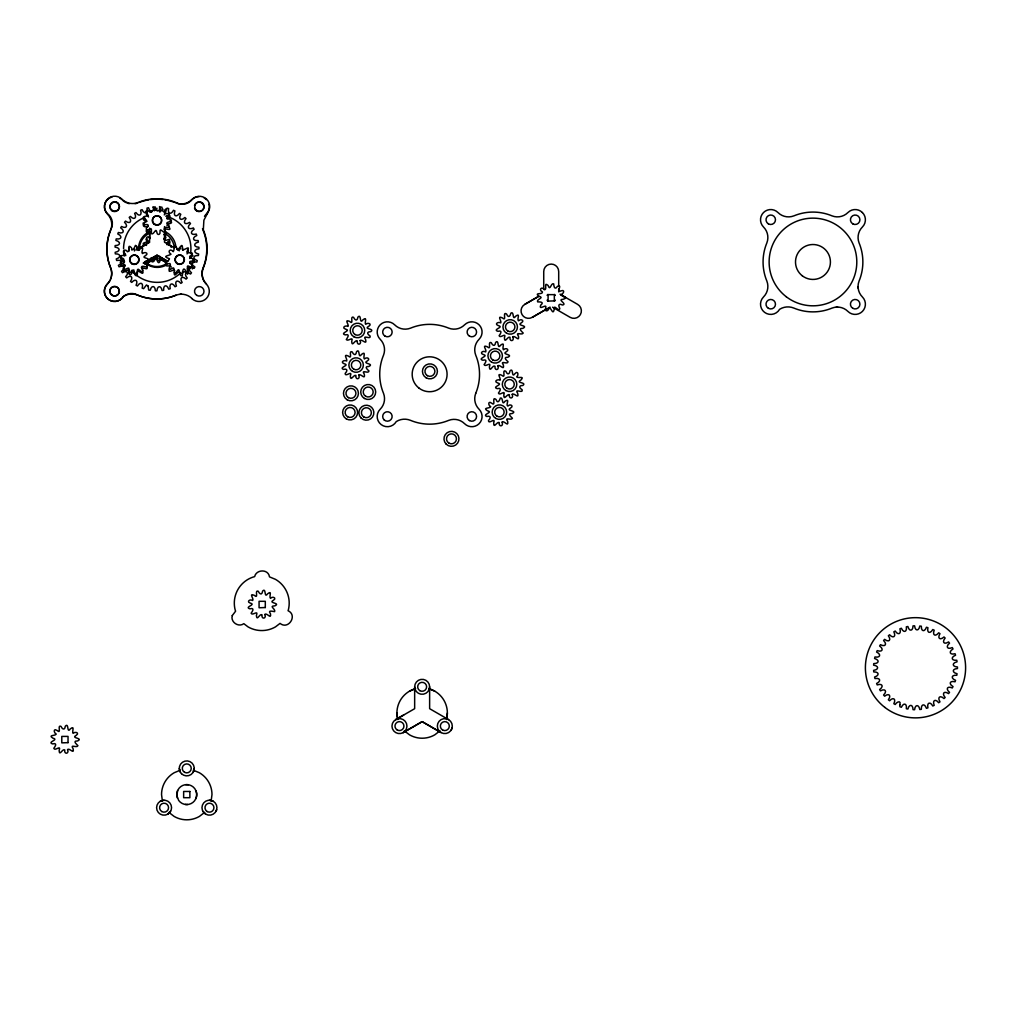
<?xml version="1.0" encoding="UTF-8"?>
<svg xmlns="http://www.w3.org/2000/svg" width="1016" height="1016" viewBox="0 0 1016 1016"><rect width="100%" height="100%" fill="white"/><g stroke="black" fill="none" stroke-linecap="round" stroke-linejoin="round"><path stroke-width="1.5" d="M151.219 257.594C151.968 265.417 157.15 249.644 157.074 260.49C159.271 266.294 161.087 259.055 159.918 256.388M164.274 230.073C164.782 226.987 172.441 232.232 169.113 227.038M165.697 208.979C160.236 218.008 173.355 209.817 168.059 216.459C163.474 219.456 172.098 218.021 171.399 221.069C169.697 222.047 164.211 222.326 168.123 224.498C173.19 231.013 160.452 223.063 165.697 231.953C163.627 234.175 159.626 226.466 160.007 231.889C160.617 234.95 157.112 235.572 156.87 232.385C155.867 226.746 153.949 235.344 151.359 233.693C151.067 231.584 152.629 226.428 149.111 229.578C145.821 232.207 145.174 227.343 148.247 226.327C148.946 222.174 142.405 227.241 143.142 223.076C152.933 220.18 137.643 217.602 146.037 216.116C150.406 217.081 146.482 213.246 145.859 211.379C147.841 208.089 150.533 215.1 151.981 211.188M182.905 250.292L182.397 247.802M194.246 768.388L193.243 772.135M211.125 801.116L211.988 794.588A25.222 25.222 0 0 0 199.377 772.744L193.294 770.217M447.37 713.003L446.507 719.531A25.222 25.222 0 0 0 428.676 688.632M160.007 258.661C159.41 263.462 157.162 257.797 154.876 258.966C155.067 262.039 150.381 263.462 151.486 259.499M128.892 248.298L128.943 251.206M166.98 225.628C166.624 223.114 175.082 223.85 169.901 220.993M159.906 212.204L159.576 208.216M156.947 208.204C156.82 212.789 154.089 208.763 152.756 206.997M174.244 272.199C173.85 279.591 178.016 269.532 179.959 272.707C183.579 277.203 181.851 264.401 185.738 270.891C191.63 274.32 183.769 263.004 189.751 266.687C197.371 267.83 185.395 260.96 191.516 261.252C199.276 259.105 185.763 258.064 190.805 255.626C195.821 250.977 187.389 254.152 186.83 251.866C191.491 243.726 184.404 250.863 182.385 249.606C182.956 240.843 179.87 248.552 177.698 249.606C173.495 241.744 174.866 249.403 173.253 251.689C170.205 247.815 166.929 251.739 171.018 254.216C168.999 255.918 161.138 255.981 169.456 258.724C169.367 260.896 160.68 265.125 169.901 263.55C171.996 265.024 165.799 271.64 172.047 268.567C176.047 264.884 172.263 277.724 177.013 271.272C180.569 265.735 178.346 276.885 182.258 275.92C182.601 271.323 183.959 270.192 187.287 273.761M177.648 790.512L176.835 795.617L178.676 800.443A9.982 9.982 0 0 0 194.513 800.875C197.269 797.433 197.421 792.315 194.843 788.733A9.982 9.982 0 0 0 179.019 788.289L177.648 790.512A9.982 9.982 0 0 0 177.444 798.144M179.845 249.453L180.353 248.349M148.539 216.967L146.317 214.084L146.876 212.42M134.671 248.78L134.404 250.977M215.938 811.428L216.687 809.625M451.32 729.844L452.056 728.04M144.678 263.22L148.946 262.141L147.892 260.35M190.043 263.398L192.583 263.144M123.393 268.072C127.889 263.449 122.453 264.986 120.206 262.585M164.071 238.887L165.697 235.052L163.982 234.696M192.367 268.935L192.938 267.856L191.592 266.141M192.024 298.552A14.91 14.91 0 0 0 176.047 295.212A50.102 50.102 0 0 1 137.693 295.11A12.256 12.256 0 0 0 121.768 298.374A10.224 10.224 0 0 1 107.302 298.374A10.224 10.224 0 0 1 107.302 283.909A14.91 14.91 0 0 0 110.655 267.919A50.102 50.102 0 0 1 110.744 229.578A12.256 12.256 0 0 0 107.493 213.652A10.224 10.224 0 0 1 107.493 199.187A10.224 10.224 0 0 1 121.958 199.187A14.91 14.91 0 0 0 137.935 202.527A50.102 50.102 0 0 1 176.289 202.629A12.256 12.256 0 0 0 192.202 199.365A10.224 10.224 0 0 1 208.305 211.722L203.886 220.243L203.327 229.819A50.102 50.102 0 0 1 203.225 268.161A14.757 14.757 0 0 0 206.489 284.086M146.799 229.743C144.831 232.054 148.057 233.096 149.581 231.318M206.439 214.338L208.305 211.722M124.282 268.618C121.831 274.371 128.067 268.3 129.515 270.497C127.305 272.986 130.061 277.254 131.864 273.139C134.201 267.627 134.125 277.533 137.033 275.438C138.125 273.393 135.992 266.637 139.624 270.218C142.062 273.888 144.399 269.367 141.364 267.399C141.808 264.046 149.111 269.773 146.431 264.592C142.456 262.827 144.831 260.947 148.018 260.744C151.232 257.607 140.043 258.483 145.517 255.651C149.454 253.162 144.64 251.397 142.494 253.543C140.487 252.324 145.402 245.567 140.132 248.679C136.322 253.848 138.481 245.58 135.446 245.389C134.328 247.548 132.855 252.387 131.331 247.612C126.759 243.078 130.404 251.917 127.444 251.727C125.832 248.501 121.26 250.457 124.562 253.213C129.057 257.289 116.84 253.594 121.399 257.912C124.79 258.382 124.79 261.087 121.399 261.556M169.647 268.808C167.183 274.422 173.304 268.732 174.752 270.574M170.561 811.428L167.818 814.172M146.888 238.684L146.075 239.598L147.485 242.151M141.694 268.897C142.443 265.989 148.755 271.551 146.914 266.675M187.058 269.088L188.366 267.779L189.967 268.732M187.033 253.911L188.531 251.003L187.592 249.53M163.043 209.233C160.439 213.233 159.791 209.334 159.499 206.566M121.336 263.563L120.739 265.557L125.133 265.582M166.7 263.754C163.741 268.046 171.196 264.16 171.221 267.157M204.597 812.419L199.377 816.432A25.222 25.222 0 0 1 174.155 816.432L168.923 812.419M439.979 730.834L434.759 734.847A25.222 25.222 0 0 1 409.537 734.847L404.305 730.834M165.824 216.294L166.802 215.595M167.03 218.91C169.316 218.859 171.755 214.592 168.11 215.214M187.592 273.888L188.582 273.202L187.833 270.383M144.589 224.066C140.919 226.212 145.999 227.559 147.815 226.479M171.12 247.32L171.399 245.936L168.656 244.958M550.05 307.086L532.27 317.348A7.48 7.48 0 0 1 522.046 314.604A7.48 7.48 0 0 1 524.777 304.381L538.823 296.253C545.198 297.739 535.762 299.276 537.705 301.904C540.512 301.79 544.462 302.197 540.779 305.092C538.074 311.417 547.726 302.489 545.605 308.077C544.017 312.369 549.008 311.29 549.046 307.835C551.383 307.556 552.806 315.798 554.215 309.448C553.403 302.997 558.978 312.89 559.816 308.47C557.936 305.295 558.749 303.073 562.458 305.003C567.893 304.254 556.616 299.326 563.016 299.352C569.163 297.498 561.378 296.583 560.959 294.551C563.88 293.992 565.252 289.052 560.934 290.868C555.193 293.903 563.207 283.642 557.492 286.334C554.927 290.373 553.885 286.982 553.682 283.858C550.812 282.499 550.342 291.808 548.056 285.407C543.217 281.369 547.726 290.081 544.335 289.763C541.922 285.737 538.15 289.992 542.43 291.897C543.014 295.059 533.743 292.1 538.823 296.253M136.969 249.466L149.542 242.214L149.542 228.156M403.695 714.997L395.707 719.62A7.48 7.48 0 0 0 395.707 732.587A7.48 7.48 0 0 0 406.946 726.097A7.48 7.48 0 0 0 395.707 719.62L414.655 708.685L414.655 686.803M136.004 250.038L149.542 242.214M143.485 262.992L157.023 255.181L167.843 261.43M145.072 264.351L157.251 257.315L146.304 263.665L147.892 264.884M524.777 304.381L538.315 296.57M532.27 317.348L545.795 309.537M143.32 263.106L157.023 255.181L166.484 260.655M193.624 262.712L194.297 261.099L192.583 260.286M168.351 244.653C170.002 244.157 171.069 240.665 168.123 241.478M147.892 232.474L149.758 231.699L149.758 238.595M180.238 770.217L174.155 772.744A25.222 25.222 0 0 0 161.544 794.588L162.395 801.116M409.537 691.159L414.655 689.026M160.338 801.205A7.48 7.48 0 0 1 171.564 807.682A7.48 7.48 0 0 1 160.338 814.172A7.48 7.48 0 0 1 160.338 801.205L164.071 800.202M121.501 257.277C117.793 260.172 125.806 259.423 124.333 262.319M144.589 244.335L143.434 244.64L143.701 246.38M144.945 218.021C141.262 218.288 144.653 221.856 146.876 221.361M122.885 262.776L124.066 262.649M180.124 294.221L181.559 294.17M836.232 307.124L837.654 307.073M191.579 254.457L192.938 255.562L189.662 258.509M185.738 784.657L188.341 784.733M185.191 804.443L187.795 804.507M146.52 245.428C138.709 243.129 146.621 242.595 148.323 241.097C144.424 239.065 147.244 234.353 150.139 238.531M209.448 800.202L213.195 801.205M124.523 251.587L123.482 252.768L125.781 255.664M164.732 231.699L166.611 232.474A18.707 18.707 0 0 1 175.92 247.459M429.628 689.026L434.759 691.159M164.922 260.858L164.198 260.528M164.186 234.264L165.9 233.909L165.151 231.089M561.01 294.78L565.595 297.421M166.827 243.561L171.399 246.202M439.153 731.469L422.148 721.639L403.2 732.587L422.148 721.639L441.084 732.587A7.48 7.48 0 0 0 452.31 726.097A7.48 7.48 0 0 0 441.084 719.62A7.48 7.48 0 0 0 441.084 732.587M560.045 294.221L577.647 304.381A7.48 7.48 0 0 1 580.377 314.604A7.48 7.48 0 0 1 570.154 317.348L552.564 307.188M174.079 247.752L164.503 242.214L164.503 232.842M176.682 249.25L179.387 250.812M159.931 258.889L165.837 262.293M158.598 258.102L166.726 262.788M448.577 719.62L429.628 708.685L429.628 686.803A7.48 7.48 0 0 0 418.401 680.326A7.48 7.48 0 0 0 418.401 693.28A7.48 7.48 0 0 0 429.628 686.803M164.897 210.236L165.837 211.709L164.287 214.909M164.922 236.499L165.925 237.185L164.732 240.475L164.732 236.537M205.715 814.172A7.48 7.48 0 0 1 205.715 801.205A7.48 7.48 0 0 1 216.941 807.682A7.48 7.48 0 0 1 205.715 814.172L202.971 811.428M123.152 268.821C124.816 271.234 130.645 264.846 128.562 270.561C128.638 276.835 131.762 269.265 133.871 269.989C133.452 272.948 137.262 275.844 137.452 271.374C139.319 270.167 144.158 276.771 142.748 270.65M153.861 209.804L154.534 210.807M131.762 270.32L133.426 272.491A33.68 33.68 0 0 0 180.01 273.507M164.071 239.039L165.468 240.475L169.469 239.319L169.621 241.059L166.751 243.18L167.145 244.856M131.572 249.403L131.915 250.088M136.893 247.32L137.541 249.403M151.6 212.039L151.397 210.744M180.276 772.135L179.273 768.388M396.913 713.003L397.777 719.531A25.222 25.222 0 0 1 415.62 688.632M858.063 286.677L858.152 288.099M201.955 273.774L202.044 275.196M558.698 285.661L558.698 271.564A7.48 7.48 0 0 0 551.205 264.084A7.48 7.48 0 0 0 543.725 271.564L543.725 289.065M558.698 288.76L558.698 291.884M164.503 226.593L164.503 229.743M196.088 791.019A9.982 9.982 0 0 1 195.872 798.652M166.611 264.884A18.707 18.707 0 0 1 145.859 263.525M138.532 248.679A18.707 18.707 0 0 1 150.089 231.394M168.758 217.018A33.68 33.68 0 0 1 190.64 253.073M124.371 255.981A33.68 33.68 0 0 1 123.85 253.073M123.571 248.679A33.68 33.68 0 0 1 143.002 218.148M208.966 204.203A10.224 10.224 0 0 1 206.311 214.084A14.859 14.859 0 0 0 204.495 216.294M199.072 196.621A10.224 10.224 0 0 0 191.846 199.619A14.859 14.859 0 0 1 175.959 202.971M204.191 197.993A10.224 10.224 0 0 1 206.311 199.619M191.846 298.526A10.224 10.224 0 0 0 206.311 298.526A10.224 10.224 0 0 0 206.311 284.061A14.859 14.859 0 0 1 202.959 268.173A49.898 49.898 0 0 0 202.959 229.972A14.859 14.859 0 0 1 202.514 228.613M137.77 202.971A14.859 14.859 0 0 1 135.014 203.746M129.324 203.657A14.859 14.859 0 0 1 127.94 203.289M126.594 202.806A14.859 14.859 0 0 1 122.936 200.584M117.996 294.64A4.737 4.737 0 0 1 110.185 292.913A4.737 4.737 0 0 1 115.062 286.563A4.737 4.737 0 0 1 118.745 293.662M194.501 205.626A4.737 4.737 0 0 1 201.803 202.971A4.737 4.737 0 0 1 201.803 210.744A4.737 4.737 0 0 1 194.501 208.077M112.001 196.977A10.224 10.224 0 0 0 107.417 214.084A14.859 14.859 0 0 1 110.757 229.972A49.898 49.898 0 0 0 110.757 268.173A14.859 14.859 0 0 1 111.442 276.606M119.761 197.993A10.224 10.224 0 0 1 121.882 199.619M175.959 295.173A49.898 49.898 0 0 1 137.77 295.173A15.532 15.532 0 0 0 123.508 296.405A10.224 10.224 0 0 1 108.42 299.403A10.224 10.224 0 0 1 107.417 284.061A14.859 14.859 0 0 0 109.969 280.619M139.103 202.438A49.898 49.898 0 0 1 148.92 199.809M150.343 199.593A49.898 49.898 0 0 1 163.373 199.593M164.795 199.809A49.898 49.898 0 0 1 174.625 202.438M111.087 277.99A14.859 14.859 0 0 1 110.592 279.337M166.256 263.804A17.462 17.462 0 0 1 146.228 262.928M139.408 249.834A17.462 17.462 0 0 1 150.178 232.931M164.922 233.578A17.462 17.462 0 0 1 174.181 246.786M555.32 300.139A4.737 4.737 0 0 1 554.558 301.117M547.865 301.117A4.737 4.737 0 0 1 547.103 300.139M547.103 295.389A4.737 4.737 0 0 1 547.865 294.411M554.558 294.411A4.737 4.737 0 0 1 555.32 295.389M148.133 286.08L148.666 290.005L150.19 290.284C151.435 285.026 155.194 285.407 155.372 290.805L156.921 290.843C157.302 285.458 161.087 285.229 162.115 290.525L163.652 290.309C163.17 284.925 166.865 284.099 168.732 289.166L170.218 288.696C168.872 283.477 172.39 282.054 175.044 286.753L176.428 286.067C174.269 281.115 177.508 279.159 180.886 283.375L182.143 282.461C179.222 277.927 182.105 275.476 186.106 279.095L187.211 277.99C183.591 273.99 186.042 271.107 190.589 274.028L191.491 272.771C187.274 269.392 189.243 266.154 194.183 268.313L194.881 266.929C190.183 264.262 191.592 260.756 196.825 262.09L197.282 260.617C192.214 258.737 193.053 255.054 198.425 255.537L198.641 254C193.345 252.959 193.573 249.187 198.958 248.806L198.933 247.244C193.535 247.079 193.154 243.319 198.399 242.075L198.12 240.538C192.773 241.236 191.795 237.592 196.774 235.509L196.253 234.048C191.084 235.598 189.535 232.143 194.119 229.311L193.37 227.94C188.557 230.188 186.423 227.152 190.5 223.609L189.548 222.377C185.128 225.349 182.562 222.733 186.017 218.554L184.874 217.5C181.013 221.272 178.029 218.935 180.772 214.287L179.476 213.436C176.251 217.792 173.088 215.9 174.917 210.922L173.507 210.287C171.044 215.087 167.475 213.817 168.605 208.534L167.107 208.14C165.443 213.271 161.722 212.585 161.976 207.201L160.439 207.048C159.614 212.382 155.829 212.306 155.232 206.934L153.683 207.035C153.733 212.433 149.987 212.966 148.526 207.759L147.015 208.102C147.93 213.424 144.31 214.554 142.049 209.652L140.602 210.236C142.354 215.341 138.976 217.03 135.953 212.56L134.62 213.36C137.173 218.123 134.099 220.332 130.391 216.408L129.21 217.411C132.372 221.679 129.832 224.371 125.527 221.094L124.523 222.275C128.448 225.984 126.238 229.044 121.488 226.492L120.675 227.825C125.146 230.848 123.457 234.239 118.351 232.486L117.78 233.921C122.669 236.195 121.539 239.801 116.23 238.887L115.888 240.411C121.082 241.859 120.548 245.605 115.151 245.567L115.062 247.117C120.447 247.739 120.396 251.397 115.164 252.311L115.316 253.86C120.713 253.594 121.399 257.315 116.256 258.978L116.662 260.477C121.933 259.359 123.203 262.915 118.402 265.379L119.05 266.802C124.079 264.846 125.895 268.161 121.552 271.361L122.415 272.656C127.064 269.913 129.4 272.898 125.628 276.746L126.683 277.889C130.823 274.447 133.604 277.012 130.505 281.419L131.724 282.385C135.268 278.308 138.417 280.391 136.068 285.255L137.427 286.004C140.272 281.407 143.726 282.969 142.177 288.138L143.637 288.658L146.469 284.963L148.133 286.08M899.846 704.761L899.897 706.73L901.357 707.276C903.529 702.335 907.161 703.389 906.348 708.723L907.872 709.041C909.231 703.809 912.978 704.266 913.041 709.663L914.591 709.727C915.086 704.355 918.87 704.202 919.798 709.511L921.334 709.333C920.966 703.948 924.674 703.186 926.44 708.292L927.925 707.86C926.694 702.602 930.237 701.256 932.79 706.006L934.199 705.345C932.142 700.354 935.418 698.462 938.708 702.742L939.978 701.865C937.146 697.268 940.079 694.868 944.016 698.563L945.134 697.497C941.603 693.407 944.105 690.575 948.588 693.598L949.515 692.353C945.375 688.899 947.395 685.698 952.297 687.959L953.021 686.575C948.385 683.832 949.858 680.352 955.065 681.787L955.561 680.314C950.532 678.345 951.433 674.675 956.805 675.272L957.047 673.735C951.89 672.516 952.055 668.833 957.466 668.541L957.466 666.991C952.081 666.712 951.776 662.94 957.047 661.81L956.805 660.273C951.433 660.857 950.532 657.187 955.561 655.218L955.065 653.745C949.858 655.193 948.385 651.701 953.021 648.957L952.297 647.586C947.395 649.834 945.375 646.646 949.515 643.179L948.588 641.934C944.093 644.957 941.743 642.112 945.134 638.048L944.016 636.969C940.079 640.664 937.146 638.264 939.978 633.679L938.708 632.79C935.418 637.07 932.142 635.178 934.199 630.187L932.79 629.526C930.173 634.149 926.706 632.968 927.925 627.685L926.44 627.253C924.636 632.371 921.08 631.52 921.334 626.212L919.798 626.021C918.87 631.342 915.086 631.19 914.591 625.805L913.041 625.869C912.978 631.266 909.231 631.723 907.872 626.504L906.348 626.808C907.161 632.143 903.529 633.197 901.357 628.256L899.897 628.815C901.548 633.946 898.131 635.572 895.198 631.038L893.851 631.812C896.315 636.626 893.191 638.772 889.572 634.771L888.365 635.762C891.565 640.105 888.835 642.722 884.618 639.356L883.59 640.524C887.438 644.322 885.127 647.192 880.453 644.69L879.627 645.998C884.034 649.11 882.282 652.462 877.214 650.608L876.605 652.031C881.443 654.406 880.25 657.987 874.954 656.971L874.586 658.482C879.767 660.07 879.069 663.651 873.747 663.613L873.62 665.163C878.967 665.874 878.967 669.658 873.62 670.37L873.747 671.919C879.17 671.779 879.64 675.411 874.586 677.05L874.954 678.561C880.25 677.545 881.443 681.126 876.605 683.501L877.214 684.924C882.282 683.07 884.034 686.422 879.627 689.534L880.453 690.855C885.165 688.2 887.438 691.236 883.59 695.008L884.618 696.176C888.835 692.81 891.565 695.427 888.365 699.783L889.572 700.761C893.191 696.76 896.315 698.906 893.851 703.72L895.198 704.494C896.747 701.751 901.484 699.986 899.846 704.761M67.589 749.579C69.571 753.974 63.843 754.786 64.719 749.922C62.395 748.424 59.334 756.907 59.144 750.341C61.43 744.385 54.75 751.573 53.835 748.284C55.766 745.82 57.226 742.594 52.629 743.915C46.571 742.125 59.55 739.699 52.921 738.188C47.562 734.746 55.461 736.067 56.223 734.073C53.619 732.968 53.264 727.685 57.125 730.504C61.874 734.581 56.833 724.497 60.985 726.364C62.535 729.717 64.821 730.313 65.342 726.148C69.05 722.109 66.7 734.187 70.307 728.904C75.336 724.903 71.641 731.812 73.088 733.323C75.209 731.241 80.061 732.917 76.111 735.444C70.383 738.365 83.807 737.933 77.584 740.956C72.517 740.715 76.022 743.725 77.927 745.668C76.886 748.424 69.698 743.61 73.088 748.652C74.473 755.066 69.482 747.56 67.589 749.579M264.871 614.477C266.852 618.871 261.125 619.684 262.001 614.832C259.651 613.105 256.934 621.856 256.388 615.48C258.801 609.384 252.171 616.28 251.117 613.194C253.048 610.718 254.495 607.492 249.898 608.813C243.853 607.124 256.476 604.634 250.444 603.174C246.062 601.955 249.873 598.589 252.679 600.494C254.241 598.691 248.26 592.874 254.279 595.312C259.118 599.643 254.165 589.445 258.267 591.261C259.804 594.614 262.103 595.211 262.623 591.058C266.332 587.007 263.982 599.084 267.589 593.801C272.758 589.775 268.694 596.875 270.485 598.322C272.809 595.77 277.254 598.259 273.228 600.418C267.932 603.199 281.076 602.92 274.853 605.854C268.351 606.019 275.882 608.94 274.637 611.645C272.186 611.315 267.475 609.867 270.472 613.766C271.475 620.09 266.738 612.242 264.871 614.477M358.775 375.107C360.756 379.501 355.041 380.314 355.905 375.463C353.797 374.142 350.38 382.321 350.342 375.882C352.87 369.646 345.021 377.749 345.173 373.393C347.726 370.802 347.599 368.325 343.446 369.392C338.353 367.36 350.482 365.277 344.246 363.779C339.801 362.267 344.119 359.474 346.672 360.998C347.726 359.169 342.468 353.365 348.31 356.032C353.06 360.108 348.018 350.025 352.184 351.892C353.72 355.244 356.019 355.841 356.527 351.688C360.236 347.637 357.886 359.715 361.505 354.432C366.662 350.406 362.623 357.518 364.401 358.965C366.662 356.451 371.17 358.8 367.195 361.023C361.721 363.804 374.993 363.563 368.77 366.484C364.096 366.217 366.776 369.138 368.948 370.916C368.846 374.32 360.642 368.935 364.287 374.18C365.531 380.632 360.629 373.024 358.775 375.107M360.147 340.538C362.14 344.919 356.413 345.732 357.276 340.881C354.952 339.382 351.904 347.853 351.714 341.3C353.797 335.598 347.98 341.986 346.304 339.56C347.98 336.893 350.075 333.705 345.186 334.874C339.141 333.185 351.904 330.606 345.63 329.197C341.185 327.685 345.491 324.904 348.056 326.415C349.25 324.663 343.687 318.91 349.567 321.361C354.394 325.691 349.453 315.493 353.555 317.31C355.092 320.675 357.391 321.259 357.899 317.106C361.607 313.068 359.258 325.145 362.877 319.862C367.894 315.862 364.211 322.771 365.646 324.282C367.767 322.199 372.618 323.875 368.668 326.403C362.979 329.349 375.26 328.473 370.802 331.66C366.509 331.622 366.979 334.048 370.065 335.953C371.373 340.246 361.848 334.112 365.57 339.433C367.259 345.885 362.09 338.722 360.147 340.538M497.853 365.887C499.834 370.192 494.195 371.132 495.008 366.395C492.722 364.109 489.903 373.431 489.369 366.89C491.782 360.807 485.165 367.703 484.099 364.604C486.016 362.128 487.477 358.902 482.879 360.236C476.834 358.534 489.458 356.057 483.425 354.584C479.044 353.377 482.854 350.012 485.661 351.904C487.236 350.101 481.228 344.284 487.261 346.723C492.1 351.053 487.159 340.855 491.249 342.671C492.785 346.024 495.084 346.621 495.605 342.468C499.313 338.43 496.964 350.507 500.57 345.211C505.739 341.185 501.688 348.298 503.466 349.745C505.739 347.231 510.235 349.58 506.273 351.803C500.799 354.584 514.071 354.343 507.835 357.264C503.161 356.997 505.841 359.918 508.025 361.696C507.924 365.112 499.707 359.728 503.352 364.96C504.596 371.411 499.707 363.804 497.853 365.887M502.095 422.186C504.076 426.58 498.348 427.393 499.224 422.529C496.926 421.246 493.585 429.425 493.7 422.758C496.037 416.7 488.251 424.942 488.493 420.459C491.046 417.881 490.906 415.404 486.753 416.471C481.711 414.439 493.941 412.242 487.426 410.794C482.067 407.353 489.966 408.673 490.715 406.679C487.782 405.346 488.125 400.228 491.757 403.225C496.341 407.2 491.211 395.516 496.049 399.529C497.573 403.936 499.389 401.104 500.342 398.043C503.555 396.926 501.434 406.502 505.041 401.244C510.642 397.789 505.244 405.079 507.86 406.057C510.172 403.327 514.413 406.121 510.451 408.127C505.155 410.909 518.3 410.629 512.089 413.563C507.022 413.322 510.527 416.331 512.432 418.275C511.188 420.878 504.152 416.357 507.695 421.475C508.699 427.647 504.088 420.268 502.171 422.046M512.216 394.322C514.198 398.716 508.483 399.529 509.346 394.678C507.251 393.548 503.58 401.447 503.822 394.894C505.803 389.065 499.402 396.443 498.462 393.04C500.393 390.563 501.853 387.337 497.256 388.658C491.173 386.867 504.025 384.543 497.688 382.981C493.243 381.483 497.561 378.689 500.113 380.213C501.155 378.397 495.922 372.567 501.752 375.247C506.527 379.514 501.358 368.351 505.917 371.386C507.213 374.917 509.562 374.637 509.969 370.904C513.702 366.84 511.277 378.79 514.883 373.736C517.741 370.015 519.151 374.955 516.674 376.898C517.893 378.65 525.247 375.488 520.865 380.111C514.871 383.248 527.304 382.143 522.859 385.458C518.579 385.42 519.036 387.845 522.135 389.75C523.443 394.043 513.918 387.909 517.639 393.217C519.328 399.669 514.159 392.506 512.216 394.322M512.877 336.969C514.858 341.363 509.13 342.176 510.007 337.325C507.67 335.813 504.635 344.297 504.431 337.731C506.717 331.775 500.037 338.963 499.123 335.686C501.053 333.21 502.514 329.984 497.916 331.305C491.833 329.501 504.66 327.203 498.348 325.628C493.903 324.129 498.221 321.335 500.774 322.859C501.815 321.043 496.57 315.214 502.412 317.894C507.187 322.161 502.006 310.998 506.578 314.033C508.076 317.945 510.159 316.827 510.845 313.195C514.401 310.452 512.039 321.539 515.696 316.179C520.967 312.369 516.547 319.456 518.49 320.815C520.814 318.262 525.259 320.751 521.233 322.91C515.963 325.831 529.069 325.323 522.872 328.346C517.804 328.105 521.31 331.114 523.215 333.058C521.97 335.674 514.934 331.153 518.477 336.271C519.481 342.582 514.744 334.734 512.877 336.969M232.27 615.582C230.276 622.021 238.468 627.697 243.827 623.672L248.031 626.885A27.445 27.445 0 0 0 275.476 626.885L280.048 623.38C288.404 630.301 297.967 615.213 288.061 610.718L288.265 610.222A27.445 27.445 0 0 0 275.476 579.349L269.494 576.872C268.389 568.769 256.197 569.278 254.648 576.605A27.445 27.445 0 0 0 235.242 610.222L235.623 611.149L232.27 615.582M554.33 300.888L548.094 301.104L548.094 294.64L554.33 294.64L554.33 300.888M265.303 607.543L259.08 607.771L259.067 601.307L265.303 601.307L265.303 607.543M68.034 742.645L61.798 742.861L61.785 736.41L68.034 736.41L68.034 742.645M189.878 791.464L183.642 791.464L183.642 797.7L189.878 797.7L189.878 791.464M419.9 690.69A4.496 4.496 0 0 0 426.631 686.803A4.496 4.496 0 0 0 419.9 682.917A4.496 4.496 0 0 0 419.9 690.69M397.205 729.983A4.496 4.496 0 0 0 403.949 726.097A4.496 4.496 0 0 0 397.205 722.211A4.496 4.496 0 0 0 397.205 729.983M442.582 729.983A4.496 4.496 0 0 0 449.326 726.097A4.496 4.496 0 0 0 442.582 722.211A4.496 4.496 0 0 0 442.582 729.983M181.47 773.684A7.48 7.48 0 0 0 193.993 770.331A7.48 7.48 0 0 0 184.823 761.162A7.48 7.48 0 0 0 181.47 773.684M207.213 811.568A4.496 4.496 0 0 0 213.944 807.682A4.496 4.496 0 0 0 207.213 803.796A4.496 4.496 0 0 0 207.213 811.568M184.518 772.274A4.496 4.496 0 0 0 191.249 768.388A4.496 4.496 0 0 0 184.518 764.502A4.496 4.496 0 0 0 184.518 772.274M161.836 811.568A4.496 4.496 0 0 0 168.567 807.682A4.496 4.496 0 0 0 161.836 803.796A4.496 4.496 0 0 0 161.836 811.568M177.343 263.766A4.737 4.737 0 0 0 184.442 259.664A4.737 4.737 0 0 0 177.343 255.562A4.737 4.737 0 0 0 177.343 263.766M154.775 224.231A4.496 4.496 0 0 0 161.519 220.345A4.496 4.496 0 0 0 154.775 216.459A4.496 4.496 0 0 0 154.775 224.231M177.47 263.525A4.496 4.496 0 0 0 184.201 259.639A4.496 4.496 0 0 0 177.47 255.753A4.496 4.496 0 0 0 177.47 263.525M132.093 263.525A4.496 4.496 0 0 0 138.824 259.639A4.496 4.496 0 0 0 132.093 255.753A4.496 4.496 0 0 0 132.093 263.525M131.953 263.843A4.737 4.737 0 0 0 139.065 259.74A4.737 4.737 0 0 0 131.953 255.638A4.737 4.737 0 0 0 131.953 263.843M153.67 223.812A4.737 4.737 0 0 0 161.595 221.691A4.737 4.737 0 0 0 155.791 215.887A4.737 4.737 0 0 0 153.67 223.812M196.888 295.427A4.737 4.737 0 0 0 204 291.325A4.737 4.737 0 0 0 196.888 287.211A4.737 4.737 0 0 0 196.888 295.427M112.281 210.96A4.737 4.737 0 0 0 119.38 206.858A4.737 4.737 0 0 0 112.281 202.756A4.737 4.737 0 0 0 112.281 210.96M862.406 212.535A10.224 10.224 0 0 0 847.941 212.535A14.859 14.859 0 0 1 832.053 215.875A49.898 49.898 0 0 0 793.864 215.875A14.859 14.859 0 0 1 777.977 212.535A10.224 10.224 0 0 0 763.511 212.535A10.224 10.224 0 0 0 763.511 227A14.859 14.859 0 0 1 766.864 242.888A49.898 49.898 0 0 0 766.864 281.076A14.859 14.859 0 0 1 763.511 296.964A10.224 10.224 0 0 0 764.515 312.306A10.224 10.224 0 0 0 779.602 309.309A15.532 15.532 0 0 1 793.864 308.077A49.898 49.898 0 0 0 832.053 308.077A14.859 14.859 0 0 1 847.941 311.429A10.224 10.224 0 0 0 862.406 311.429A10.224 10.224 0 0 0 862.406 296.964A14.859 14.859 0 0 1 859.066 281.076A49.898 49.898 0 0 0 859.066 242.888A14.859 14.859 0 0 1 862.406 227A10.224 10.224 0 0 0 862.406 212.535M802.335 275.831A17.462 17.462 0 0 0 830.275 264.262A17.462 17.462 0 0 0 806.272 245.847A17.462 17.462 0 0 0 802.335 275.831M852.805 308.305A4.737 4.737 0 0 0 859.917 304.19A4.737 4.737 0 0 0 852.805 300.088A4.737 4.737 0 0 0 852.805 308.305M768.375 308.305A4.737 4.737 0 0 0 775.487 304.19A4.737 4.737 0 0 0 768.375 300.088A4.737 4.737 0 0 0 768.375 308.305M852.805 223.863A4.737 4.737 0 0 0 859.917 219.761A4.737 4.737 0 0 0 852.805 215.659A4.737 4.737 0 0 0 852.805 223.863M768.375 223.863A4.737 4.737 0 0 0 775.487 219.761A4.737 4.737 0 0 0 768.375 215.659A4.737 4.737 0 0 0 768.375 223.863M786.282 296.761A43.84 43.84 0 0 0 856.425 267.703A43.84 43.84 0 0 0 796.188 221.475A43.84 43.84 0 0 0 786.282 296.761M347.205 399.809A7.48 7.48 0 0 0 358.432 393.332A7.48 7.48 0 0 0 347.205 386.855A7.48 7.48 0 0 0 347.205 399.809M348.45 397.65A4.991 4.991 0 0 0 355.943 393.332A4.991 4.991 0 0 0 348.45 389.014A4.991 4.991 0 0 0 348.45 397.65M364.465 398.475A7.48 7.48 0 0 0 375.691 391.998A7.48 7.48 0 0 0 364.465 385.521A7.48 7.48 0 0 0 364.465 398.475M365.709 396.316A4.991 4.991 0 0 0 373.19 391.998A4.991 4.991 0 0 0 365.709 387.68A4.991 4.991 0 0 0 365.709 396.316M346.38 418.922A7.48 7.48 0 0 0 357.607 412.445A7.48 7.48 0 0 0 346.38 405.955A7.48 7.48 0 0 0 346.38 418.922M347.624 416.763A4.991 4.991 0 0 0 355.105 412.445A4.991 4.991 0 0 0 347.624 408.115A4.991 4.991 0 0 0 347.624 416.763M446.176 444.132A7.48 7.48 0 0 0 458.699 440.779A7.48 7.48 0 0 0 449.542 431.61A7.48 7.48 0 0 0 446.176 444.132M448.983 443.166A4.991 4.991 0 0 0 456.463 438.836A4.991 4.991 0 0 0 448.983 434.518A4.991 4.991 0 0 0 448.983 443.166M426.187 377.838A7.48 7.48 0 0 0 437.413 371.348A7.48 7.48 0 0 0 426.187 364.871A7.48 7.48 0 0 0 426.187 377.838M427.431 375.679A4.991 4.991 0 0 0 434.911 371.348A4.991 4.991 0 0 0 427.431 367.03A4.991 4.991 0 0 0 427.431 375.679M361.086 418.008A7.48 7.48 0 0 0 373.609 414.655A7.48 7.48 0 0 0 364.439 405.486A7.48 7.48 0 0 0 361.086 418.008M363.88 417.03A4.991 4.991 0 0 0 371.373 412.712A4.991 4.991 0 0 0 363.88 408.394A4.991 4.991 0 0 0 363.88 417.03M355.105 334.582A4.737 4.737 0 0 0 362.217 330.479A4.737 4.737 0 0 0 355.105 326.377A4.737 4.737 0 0 0 355.105 334.582M353.847 336.766A7.252 7.252 0 0 0 364.731 330.479A7.252 7.252 0 0 0 353.847 324.193A7.252 7.252 0 0 0 353.847 336.766M507.175 388.379A4.737 4.737 0 0 0 514.274 384.264A4.737 4.737 0 0 0 507.175 380.162A4.737 4.737 0 0 0 507.175 388.379M505.917 390.55A7.252 7.252 0 0 0 516.801 384.264A7.252 7.252 0 0 0 505.917 377.99A7.252 7.252 0 0 0 505.917 390.55M507.822 331.025A4.737 4.737 0 0 0 514.934 326.923A4.737 4.737 0 0 0 507.822 322.809A4.737 4.737 0 0 0 507.822 331.025M506.565 333.197A7.252 7.252 0 0 0 517.449 326.923A7.252 7.252 0 0 0 506.565 320.637A7.252 7.252 0 0 0 506.565 333.197M492.798 359.943A4.737 4.737 0 0 0 499.91 355.841A4.737 4.737 0 0 0 492.798 351.739A4.737 4.737 0 0 0 492.798 359.943M491.541 362.115A7.252 7.252 0 0 0 502.425 355.841A7.252 7.252 0 0 0 491.541 349.555A7.252 7.252 0 0 0 491.541 362.115M497.04 416.23A4.737 4.737 0 0 0 504.152 412.128A4.737 4.737 0 0 0 497.04 408.026A4.737 4.737 0 0 0 497.04 416.23M495.783 418.414A7.252 7.252 0 0 0 506.666 412.128A7.252 7.252 0 0 0 495.783 405.854A7.252 7.252 0 0 0 495.783 418.414M112.166 295.25A4.737 4.737 0 0 0 119.278 291.135A4.737 4.737 0 0 0 112.166 287.033A4.737 4.737 0 0 0 112.166 295.25M112.357 210.528A4.737 4.737 0 0 0 119.469 206.413A4.737 4.737 0 0 0 112.357 202.311A4.737 4.737 0 0 0 112.357 210.528M197.066 210.706A4.737 4.737 0 0 0 204.178 206.604A4.737 4.737 0 0 0 197.066 202.501A4.737 4.737 0 0 0 197.066 210.706M475.729 393.357A14.859 14.859 0 0 0 479.082 409.245A10.224 10.224 0 0 1 479.082 423.71A10.224 10.224 0 0 1 464.604 423.71A14.859 14.859 0 0 0 448.729 420.357A49.898 49.898 0 0 1 410.528 420.357A15.532 15.532 0 0 0 396.265 421.589A10.224 10.224 0 0 1 381.178 424.599A10.224 10.224 0 0 1 380.175 409.245A14.859 14.859 0 0 0 383.527 393.357A49.898 49.898 0 0 1 383.527 355.168A14.859 14.859 0 0 0 380.175 339.28A10.224 10.224 0 0 1 380.175 324.815A10.224 10.224 0 0 1 394.64 324.815A14.859 14.859 0 0 0 410.528 328.155A49.898 49.898 0 0 1 448.729 328.155A14.859 14.859 0 0 0 464.604 324.815A10.224 10.224 0 0 1 479.082 324.815A10.224 10.224 0 0 1 479.082 339.28A14.859 14.859 0 0 0 475.729 355.168A49.898 49.898 0 0 1 475.729 393.357M469.468 336.144A4.737 4.737 0 0 0 476.58 332.041A4.737 4.737 0 0 0 469.468 327.939A4.737 4.737 0 0 0 469.468 336.144M418.998 388.112A17.462 17.462 0 0 0 446.938 376.542A17.462 17.462 0 0 0 422.948 358.127A17.462 17.462 0 0 0 418.998 388.112M385.039 336.144A4.737 4.737 0 0 0 392.151 332.041A4.737 4.737 0 0 0 385.039 327.939A4.737 4.737 0 0 0 385.039 336.144M384.061 419.824A4.737 4.737 0 0 0 391.986 417.703A4.737 4.737 0 0 0 386.182 411.899A4.737 4.737 0 0 0 384.061 419.824M469.468 420.586A4.737 4.737 0 0 0 476.58 416.471A4.737 4.737 0 0 0 469.468 412.369A4.737 4.737 0 0 0 469.468 420.586M884.898 707.441A50.102 50.102 0 0 0 965.162 674.433A50.102 50.102 0 0 0 896.455 621.424A50.102 50.102 0 0 0 884.898 707.441M353.733 369.164A4.737 4.737 0 0 0 360.832 365.061A4.737 4.737 0 0 0 353.733 360.959A4.737 4.737 0 0 0 353.733 369.164M352.476 371.335A7.252 7.252 0 0 0 363.36 365.061A7.252 7.252 0 0 0 352.476 358.775A7.252 7.252 0 0 0 352.476 371.335"/></g></svg>
